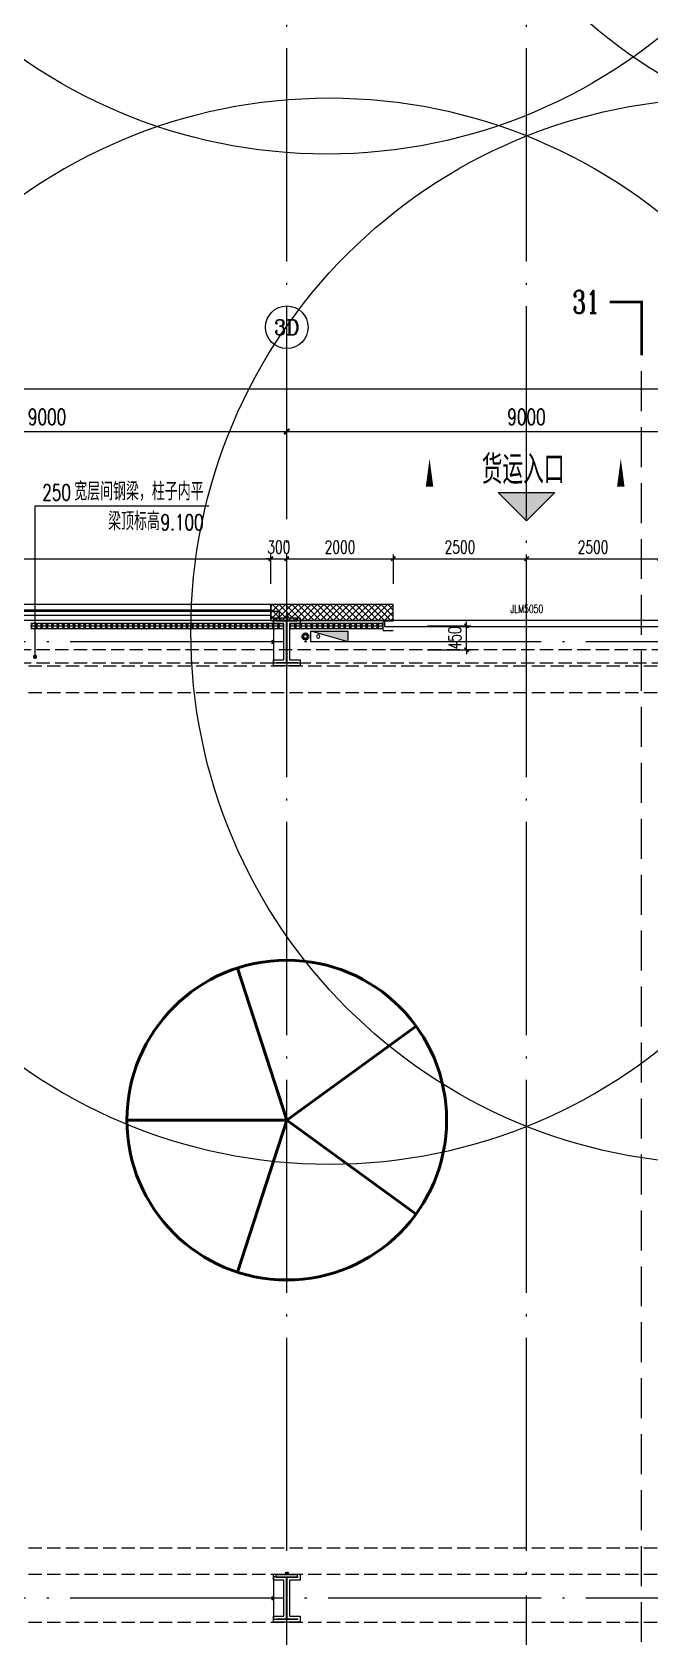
# Model space of a CAD drawing. Extents: x -1313754 to 847533, y 489853 to 941203.
# Drawn here: x -160636 to -149037, y 602046 to 632164 of the extents above; entities that cross this region are included whole.
import ezdxf
from ezdxf.enums import TextEntityAlignment as Align

# ---------------------------------------------------------------- set-up
doc = ezdxf.new("R2010")
doc.units = 0
doc.header["$LTSCALE"] = 1000
doc.header["$MEASUREMENT"] = 0
for name, pattern in [('10平面$0$DASH', [0.35, 0.25, -0.1]), ('DASH', [0.35, 0.25, -0.1]), ('DOTE', [2.42, 2, -0.2, 0.02, -0.2])]:
    doc.linetypes.add(name, pattern=pattern)
doc.layers.get('Defpoints').update_dxf_attribs({"color": 210})
for name, color, linetype in [('10平面$0$WINDOW', 4, 'Continuous'), ('10平面$0$WINDOW_TEXT', 7, 'Continuous'), ('A-AXIS-D', 1, 'Continuous'), ('A-AXIS-DOTE', 14, 'DOTE'), ('A-AXIS-DP', 126, 'Continuous'), ('A-AXIS-SYMB', 3, 'Continuous'), ('A-HATCH-2', 251, 'Continuous'), ('A-HRAIL', 173, 'Continuous'), ('A-LIN-V', 9, 'Continuous'), ('A-SFCE', 30, 'Continuous'), ('A-TEXT', 61, 'Continuous'), ('A-WINDOW', 140, 'Continuous'), ('AS-COLN', 6, 'Continuous'), ('AS-WALL', 40, 'Continuous'), ('AS-结构边线层', 200, 'Continuous'), ('DIM_SYMB', 3, 'Continuous'), ('FH-line', 180, 'Continuous'), ('FH-tri', 180, 'Continuous'), ('PUB_HATCH', 8, 'Continuous'), ('PUB_TEXT', 7, 'Continuous'), ('SB_ZF消火栓', 10, 'Continuous'), ('SB_ZF消火栓M', 10, 'Continuous'), ('建-窗', 4, 'Continuous'), ('建-门窗编号', 7, 'Continuous')]:
    doc.layers.add(name, color=color, linetype=linetype)
doc.layers.add('LG-ZF消防', color=1, linetype='Continuous', lineweight=60)
doc.styles.add('10平面$0$_TCH_WINDOW', font='SIMPLEX', dxfattribs={"height": 3.5, "bigfont": 'GBCBIG'})
doc.styles.add('_TCH_AXIS', font='COMPLEX', dxfattribs={"bigfont": 'GBCBIG'})
doc.styles.add('_TCH_DIM', font='SIMPLEX', dxfattribs={"bigfont": 'GBCBIG'})
doc.styles.add('_TCH_DIM_T3', font='SIMPLEX', dxfattribs={"width": 0.705882, "bigfont": 'GBCBIG'})
doc.styles.add('_TCH_LABEL', font='COMPLEX', dxfattribs={"bigfont": 'GBCBIG'})
doc.styles.add('A-STANDARD', font='SIMPLEX', dxfattribs={"bigfont": 'GBCBIG'})
doc.styles.add('A-WIN-LABEL', font='SIMPLEX', dxfattribs={"bigfont": 'GBCBIG'})
doc.dimstyles.new('_TCH_ARCH&&10', dxfattribs={"dimtxt": 29.75, "dimasz": 10, "dimexe": 10, "dimexo": 10, "dimgap": 12.625, "dimtad": 1, "dimdec": 0, "dimzin": 0, "dimdsep": 46, "dimtxsty": '_TCH_DIM_T3', "dimblk": 'ARCHTICK', "dimcen": 0.09, "dimclrt": 7, "dimazin": 2, "dimtfac": 1, "dimtdec": 0, "dimtix": 1, "dimtmove": 2, "dimatfit": 3, "dimfxl": 0, "dimtolj": 1, "dimtzin": 0, "dimarcsym": 0})
doc.dimstyles.new('_TCH_ARCH&&100', dxfattribs={"dimtxt": 297.5, "dimasz": 100, "dimexe": 100, "dimexo": 100, "dimgap": 126.25, "dimtad": 1, "dimdec": 0, "dimzin": 0, "dimdsep": 46, "dimtxsty": '_TCH_DIM_T3', "dimblk": 'ARCHTICK', "dimcen": 0.09, "dimclrt": 7, "dimazin": 2, "dimtfac": 1, "dimtdec": 0, "dimtix": 1, "dimtmove": 2, "dimatfit": 3, "dimfxl": 0, "dimtolj": 1, "dimtzin": 0, "dimarcsym": 0})
doc.dimstyles.new('_TCH_ARCH&&80', dxfattribs={"dimtxt": 238, "dimasz": 80, "dimexe": 80, "dimexo": 80, "dimgap": 101, "dimtad": 1, "dimdec": 0, "dimzin": 0, "dimdsep": 46, "dimtxsty": '_TCH_DIM_T3', "dimblk": 'ARCHTICK', "dimcen": 0.09, "dimclrt": 7, "dimazin": 2, "dimtfac": 1, "dimtdec": 0, "dimtix": 1, "dimtmove": 2, "dimatfit": 3, "dimfxl": 0, "dimtolj": 1, "dimtzin": 0, "dimarcsym": 0})

# ---------------------------------------------------------------- blocks, each defined once
blk = doc.blocks.new('_ArchTick')
at = {"color": 0, "linetype": 'ByBlock', "const_width": 0.4}
blk.add_lwpolyline([(-0.5, -0.5), (0.5, 0.5)], dxfattribs=at)
blk = doc.blocks.new('*D1428')
at = {"layer": 'A-AXIS-D', "color": 0, "lineweight": -2}
for p, q in [((55882, -180910), (55882, -180052)), ((64882, -180910), (64882, -180052)), ((55882, -180152), (64882, -180152))]:
    blk.add_line(p, q, dxfattribs=at)
at = {"layer": 'Defpoints', "color": 0}
for p in [(64882, -180152), (55882, -181010), (64882, -181010)]:
    blk.add_point(p, dxfattribs=at)
at = {"layer": 'A-AXIS-D', "color": 0, "lineweight": -2, "xscale": 100, "yscale": 100, "zscale": 100, "rotation": 180}
blk.add_blockref('_ArchTick', (55882, -180152), dxfattribs=at)
at = {"layer": 'A-AXIS-D', "color": 0, "lineweight": -2, "xscale": 100, "yscale": 100, "zscale": 100}
blk.add_blockref('_ArchTick', (64882, -180152), dxfattribs=at)
at = {"layer": 'A-AXIS-D', "color": 7, "insert": (60382, -179877), "char_height": 297.5, "attachment_point": 5, "style": '_TCH_DIM_T3'}
blk.add_mtext('\\A1;9000', dxfattribs=at)
blk = doc.blocks.new('*D1429')
at = {"layer": 'A-AXIS-D', "color": 0, "lineweight": -2}
for p, q in [((64882, -180910), (64882, -180052)), ((73882, -180910), (73882, -180052)), ((64882, -180152), (73882, -180152))]:
    blk.add_line(p, q, dxfattribs=at)
at = {"layer": 'Defpoints', "color": 0}
for p in [(73882, -180152), (64882, -181010), (73882, -181010)]:
    blk.add_point(p, dxfattribs=at)
at = {"layer": 'A-AXIS-D', "color": 0, "lineweight": -2, "xscale": 100, "yscale": 100, "zscale": 100, "rotation": 180}
blk.add_blockref('_ArchTick', (64882, -180152), dxfattribs=at)
at = {"layer": 'A-AXIS-D', "color": 0, "lineweight": -2, "xscale": 100, "yscale": 100, "zscale": 100}
blk.add_blockref('_ArchTick', (73882, -180152), dxfattribs=at)
at = {"layer": 'A-AXIS-D', "color": 7, "insert": (69382, -179877), "char_height": 297.5, "attachment_point": 5, "style": '_TCH_DIM_T3'}
blk.add_mtext('\\A1;9000', dxfattribs=at)
blk = doc.blocks.new('*D1433')
at = {"layer": 'A-AXIS-D', "color": 0, "lineweight": -2}
for p, q in [((-93018, -180810), (-93018, -179252)), ((-93018, -179352), (92682, -179352)), ((92682, -180810), (92682, -179252))]:
    blk.add_line(p, q, dxfattribs=at)
at = {"layer": 'Defpoints', "color": 0}
for p in [(92682, -179352), (-93018, -180910), (92682, -180910)]:
    blk.add_point(p, dxfattribs=at)
at = {"layer": 'A-AXIS-D', "color": 0, "lineweight": -2, "xscale": 100, "yscale": 100, "zscale": 100, "rotation": 180}
blk.add_blockref('_ArchTick', (-93018, -179352), dxfattribs=at)
at = {"layer": 'A-AXIS-D', "color": 0, "lineweight": -2, "xscale": 100, "yscale": 100, "zscale": 100}
blk.add_blockref('_ArchTick', (92682, -179352), dxfattribs=at)
at = {"layer": 'A-AXIS-D', "color": 7, "insert": (-168, -179077), "char_height": 297.5, "attachment_point": 5, "style": '_TCH_DIM_T3'}
blk.add_mtext('\\A1;185700', dxfattribs=at)
blk = doc.blocks.new('JYC-1')
at = {"layer": 'FH-tri'}
h = blk.add_hatch(color=2, dxfattribs=at)
h.dxf.hatch_style = 1
h.paths.add_polyline_path([(-91070, 89820), (-89820, 91070), (-89820, 89820)])
at = {"layer": 'FH-tri', "color": 2}
blk.add_lwpolyline([(-91070, 89820), (-89820, 91070), (-89820, 91070), (-89820, 89820)], close=True, dxfattribs=at)
at = {"layer": 'A-TEXT', "style": 'A-STANDARD'}
blk.add_text('货运入口', height=900.2, rotation=45, dxfattribs=at).set_placement((-91627, 89644))
blk = doc.blocks.new('43243')
at = {"layer": 'AS-结构边线层'}
blk.add_lwpolyline([(-146454, 621120), (-155994, 621120), (-155994, 621290), (-169514, 621290), (-169514, 621120), (-171354, 621120), (-171354, 620570), (-173454, 620570), (-173454, 621120), (-175294, 621120), (-175294, 621290), (-196514, 621290), (-196514, 621120), (-198354, 621120), (-198354, 620570), (-200454, 620570), (-200454, 621120), (-210494, 621120)], dxfattribs=at)
blk = doc.blocks.new('*D1749')
at = {"layer": 'A-AXIS-DP', "color": 0, "lineweight": -2}
for p, q in [((-152482, 621020), (-152482, 621100)), ((-153210, 621020), (-152402, 621020)), ((-152482, 620570), (-152482, 621020)), ((-153210, 620570), (-152402, 620570)), ((-152482, 620570), (-152482, 620490))]:
    blk.add_line(p, q, dxfattribs=at)
at = {"layer": 'Defpoints', "color": 0}
for p in [(-153290, 621020), (-152482, 621020), (-153290, 620570)]:
    blk.add_point(p, dxfattribs=at)
at = {"layer": 'A-AXIS-DP', "color": 0, "lineweight": -2, "xscale": 80, "yscale": 80, "zscale": 80}
for p, rotation in [((-152482, 621020), 270), ((-152482, 620570), 90)]:
    blk.add_blockref('_ArchTick', p, dxfattribs=dict(at, rotation=rotation))
at = {"layer": 'A-AXIS-DP', "color": 7, "insert": (-152702, 620795), "char_height": 238, "attachment_point": 5, "rotation": 90, "style": '_TCH_DIM_T3'}
blk.add_mtext('\\A1;450', dxfattribs=at)
blk = doc.blocks.new('4324324')
at = {"layer": 'A-HATCH-2', "linetype": 'DASH'}
for p, q in [((-294754.2, 620270), (-135554.2, 620270)), ((-294754.2, 619770), (-135554.2, 619770)), ((-294754.2, 603720.1), (-128854.2, 603720.1)), ((-294754.2, 603220.1), (-128854.2, 603220.1)), ((-294754.2, 602320), (-128854.2, 602320))]:
    blk.add_line(p, q, dxfattribs=at)
blk = doc.blocks.new('w4324324')
at = {"layer": 'A-HATCH-2', "lineweight": 60}
for q in [(-1694760, 686605), (-1697614, 684532), (-1691907, 684532), (-1696524, 681178), (-1692997, 681178)]:
    blk.add_line((-1694760, 683605), q, dxfattribs=at)
blk.add_circle((-1694760, 683605), 3000, dxfattribs=at)
blk = doc.blocks.new('342343')
at = {"layer": 'A-LIN-V'}
blk.add_blockref('w4324324', (1084560, -44444), dxfattribs=at)
blk = doc.blocks.new('*D1767')
at = {"layer": 'A-AXIS-DP', "color": 0, "lineweight": -2}
for p, q in [((-165054, 621030), (-165054, 621079)), ((-165054, 621069), (-164654, 621069)), ((-164654, 621030), (-164654, 621079))]:
    blk.add_line(p, q, dxfattribs=at)
at = {"layer": 'Defpoints', "color": 0}
for p in [(-164654, 621069), (-165054, 621020), (-164654, 621020)]:
    blk.add_point(p, dxfattribs=at)
at = {"layer": 'A-AXIS-DP', "color": 0, "lineweight": -2, "xscale": 10, "yscale": 10, "zscale": 10, "rotation": 180}
blk.add_blockref('_ArchTick', (-165054, 621069), dxfattribs=at)
at = {"layer": 'A-AXIS-DP', "color": 0, "lineweight": -2, "xscale": 10, "yscale": 10, "zscale": 10}
blk.add_blockref('_ArchTick', (-164654, 621069), dxfattribs=at)
at = {"layer": 'A-AXIS-DP', "color": 7, "insert": (-164854, 621096), "char_height": 29.8, "attachment_point": 5, "style": '_TCH_DIM_T3'}
blk.add_mtext('\\A1;400', dxfattribs=at)
blk = doc.blocks.new('*D1768')
at = {"layer": 'A-AXIS-DP', "color": 0, "lineweight": -2}
for p, q in [((-165064, 621020), (-165105, 621020)), ((-165095, 620220), (-165095, 621020)), ((-165064, 620220), (-165105, 620220))]:
    blk.add_line(p, q, dxfattribs=at)
at = {"layer": 'Defpoints', "color": 0}
for p in [(-165095, 621020), (-165054, 621020), (-165054, 620220)]:
    blk.add_point(p, dxfattribs=at)
at = {"layer": 'A-AXIS-DP', "color": 0, "lineweight": -2, "xscale": 10, "yscale": 10, "zscale": 10}
for p, rotation in [((-165095, 621020), 90), ((-165095, 620220), 270)]:
    blk.add_blockref('_ArchTick', p, dxfattribs=dict(at, rotation=rotation))
at = {"layer": 'A-AXIS-DP', "color": 7, "insert": (-165123, 620620), "char_height": 29.8, "attachment_point": 5, "rotation": 90, "style": '_TCH_DIM_T3'}
blk.add_mtext('\\A1;800', dxfattribs=at)
blk = doc.blocks.new('3333')
at = {"layer": 'A-SFCE', "const_width": 20}
blk.add_lwpolyline([(-227064, 766320), (-227064, 766510), (-227244, 766510), (-227244, 766320)], dxfattribs=at)
blk = doc.blocks.new('99平面图例外参$0$$LinePat$圆环')
for points in [[(0, 150), (300, 150)], [(0, 0), (300, 0)], [(0, -150), (300, -150)]]:
    blk.add_lwpolyline(points)
at = {"color": 0}
blk.add_circle((150, 0), 150, dxfattribs=at)
blk = doc.blocks.new('34242343243')
at = {"layer": 'A-HRAIL', "yscale": 0.3333333333333333, "zscale": 0.3333333333333333}
for p, xscale, rotation in [((-160556, 621014), -0.3368181818181785, 359.9999999997967), ((-160455, 621014), -0.3368181818181785, 359.9999999997967), ((-160354, 621014), -0.3368181818181785, 359.9999999997967), ((-160253, 621014), -0.3368181818181785, 359.9999999997967), ((-160152, 621014), -0.3368181818181785, 359.9999999997967), ((-160051, 621014), -0.3368181818181785, 359.9999999997967), ((-159950, 621014), -0.3368181818181785, 359.9999999997967), ((-159849, 621014), -0.3368181818181785, 359.9999999997967), ((-159748, 621014), -0.3368181818181785, 359.9999999997967), ((-159647, 621014), -0.3368181818181785, 359.9999999997967), ((-159546, 621014), -0.3368181818181785, 359.9999999997967), ((-159445, 621014), -0.3368181818181785, 359.9999999997967), ((-159344, 621014), -0.3368181818181785, 359.9999999997967), ((-159243, 621014), -0.3368181818181785, 359.9999999997967), ((-159142, 621014), -0.3368181818181785, 359.9999999997967), ((-159041, 621014), -0.3368181818181785, 359.9999999997967), ((-158940, 621014), -0.3368181818181785, 359.9999999997967), ((-158839, 621014), -0.3368181818181785, 359.9999999997967), ((-158737, 621014), -0.3368181818181785, 359.9999999997967), ((-158636, 621014), -0.3368181818181785, 359.9999999997967), ((-158535, 621014), -0.3368181818181785, 359.9999999997967), ((-158434, 621014), -0.3368181818181785, 359.9999999997967), ((-158333, 621014), -0.3368181818181785, 359.9999999997967), ((-158232, 621014), -0.3368181818181785, 359.9999999997967), ((-158131, 621014), -0.3368181818181785, 359.9999999997967), ((-158030, 621014), -0.3368181818181785, 359.9999999997967), ((-157929, 621014), -0.3368181818181785, 359.9999999997967), ((-157828, 621014), -0.3368181818181785, 359.9999999997967), ((-157727, 621014), -0.3368181818181785, 359.9999999997967), ((-157626, 621014), -0.3368181818181785, 359.9999999997967), ((-157525, 621014), -0.3368181818181785, 359.9999999997967), ((-157424, 621014), -0.3368181818181785, 359.9999999997967), ((-157323, 621014), -0.3368181818181785, 359.9999999997967), ((-157222, 621014), -0.3368181818181785, 359.9999999997967), ((-157121, 621014), -0.3368181818181785, 359.9999999997967), ((-157020, 621014), -0.3368181818181785, 359.9999999997967), ((-156919, 621014), -0.3368181818181785, 359.9999999997967), ((-156818, 621014), -0.3368181818181785, 359.9999999997967), ((-156717, 621014), -0.3368181818181785, 359.9999999997967), ((-156616, 621014), -0.3368181818181785, 359.9999999997967), ((-156514, 621014), -0.3368181818181785, 359.9999999997967), ((-156413, 621014), -0.3368181818181785, 359.9999999997967), ((-156312, 621014), -0.3368181818181785, 359.9999999997967), ((-156211, 621014), -0.3368181818181785, 359.9999999997967), ((-156110, 621014), -0.3368181818181785, 359.9999999997967), ((-156009, 621014), -0.3368181818181785, 359.9999999997967), ((-155908, 621014), -0.3368181818181785, 359.9999999997967), ((-155697, 621014), -0.3444734679432198, 359.999999999795), ((-155593, 621014), -0.3444734679432198, 359.999999999795), ((-155490, 621014), -0.3444734679432198, 359.999999999795), ((-155387, 621014), -0.3444734679432198, 359.999999999795), ((-155283, 621014), -0.3444734679432198, 359.999999999795), ((-155180, 621014), -0.3444734679432198, 359.999999999795), ((-155077, 621014), -0.3444734679432198, 359.999999999795), ((-154973, 621014), -0.3444734679432198, 359.999999999795), ((-154870, 621014), -0.3444734679432198, 359.999999999795), ((-154767, 621014), -0.3444734679432198, 359.999999999795), ((-154663, 621014), -0.3444734679432198, 359.999999999795), ((-154560, 621014), -0.3444734679432198, 359.999999999795), ((-154457, 621014), -0.3444734679432198, 359.999999999795), ((-154353, 621014), -0.3444734679432198, 359.999999999795), ((-154250, 621014), -0.3444734679432198, 359.999999999795), ((-154147, 621014), -0.3444734679432198, 359.999999999795), ((-154043, 621014), -0.3444734679432198, 359.999999999795)]:
    blk.add_blockref('99平面图例外参$0$$LinePat$圆环', p, dxfattribs=dict(at, xscale=xscale, rotation=rotation))
at = {"layer": 'A-SFCE', "rotation": 90}
blk.add_blockref('3333', (612467, 848174), dxfattribs=at)
blk = doc.blocks.new('A$C5D961328')
at = {"layer": 'SB_ZF消火栓'}
blk.add_hatch(color=256, dxfattribs=at).paths.add_polyline_path([(0, 40), (700, 40), (700, 240)])
at = {"layer": 'A-LIN-V', "ltscale": 500}
blk.add_circle((350, 40), 10001, dxfattribs=at)
at = {"layer": 'SB_ZF消火栓'}
for p, q in [((700, 240), (0, 240)), ((0, 240), (0, 40)), ((700, 240), (0, 40)), ((0, 40), (700, 40)), ((700, 240), (700, 40))]:
    blk.add_line(p, q, dxfattribs=at)
at = {"layer": 'SB_ZF消火栓', "color": 1}
blk.add_circle((140, 140), 32.5, dxfattribs=at)
blk = doc.blocks.new('we42342343234')
at = {"layer": 'LG-ZF消防'}
blk.add_circle((-155504, 620820), 50, dxfattribs=at)
at = {"layer": 'SB_ZF消火栓M', "xscale": -1, "rotation": 180}
blk.add_blockref('A$C5D961328', (-155404, 620960), dxfattribs=at)
at = {"layer": 'SB_ZF消火栓M', "rotation": 180}
blk.add_blockref('A$C5D961328', (-147304, 620960), dxfattribs=at)
blk = doc.blocks.new('234243242332')
at = {"layer": 'SB_ZF消火栓'}
for name, p in [('A$C5D961328', (-155454, 639836)), ('A$C5D961328', (-144004, 639880)), ('we42342343234', (0, 0))]:
    blk.add_blockref(name, p, dxfattribs=at)
blk = doc.blocks.new('*D938')
at = {"layer": 'A-AXIS-DP', "color": 0, "lineweight": -2}
for p, q in [((-169354, 621810), (-169354, 622360)), ((-169354, 622280), (-156154, 622280)), ((-156154, 621810), (-156154, 622360))]:
    blk.add_line(p, q, dxfattribs=at)
at = {"layer": 'Defpoints', "color": 0}
for p in [(-156154, 622280), (-169354, 621730), (-156154, 621730)]:
    blk.add_point(p, dxfattribs=at)
at = {"layer": 'A-AXIS-DP', "color": 0, "lineweight": -2, "xscale": 80, "yscale": 80, "zscale": 80, "rotation": 180}
blk.add_blockref('_ArchTick', (-169354, 622280), dxfattribs=at)
at = {"layer": 'A-AXIS-DP', "color": 0, "lineweight": -2, "xscale": 80, "yscale": 80, "zscale": 80}
blk.add_blockref('_ArchTick', (-156154, 622280), dxfattribs=at)
at = {"layer": 'A-AXIS-DP', "color": 7, "insert": (-162754, 622500), "char_height": 238, "attachment_point": 5, "style": '_TCH_DIM_T3'}
blk.add_mtext('\\A1;13200', dxfattribs=at)
blk = doc.blocks.new('*D939')
at = {"layer": 'A-AXIS-DP', "color": 0, "lineweight": -2}
for p, q in [((-156154, 622280), (-156234, 622280)), ((-156154, 621810), (-156154, 622360)), ((-156154, 622280), (-155854, 622280)), ((-155854, 621810), (-155854, 622360)), ((-155854, 622280), (-155774, 622280))]:
    blk.add_line(p, q, dxfattribs=at)
at = {"layer": 'Defpoints', "color": 0}
for p in [(-155854, 622280), (-156154, 621730), (-155854, 621730)]:
    blk.add_point(p, dxfattribs=at)
at = {"layer": 'A-AXIS-DP', "color": 0, "lineweight": -2, "xscale": 80, "yscale": 80, "zscale": 80}
blk.add_blockref('_ArchTick', (-156154, 622280), dxfattribs=at)
at = {"layer": 'A-AXIS-DP', "color": 0, "lineweight": -2, "xscale": 80, "yscale": 80, "zscale": 80, "rotation": 180}
blk.add_blockref('_ArchTick', (-155854, 622280), dxfattribs=at)
at = {"layer": 'A-AXIS-DP', "color": 7, "insert": (-156004, 622500), "char_height": 238, "attachment_point": 5, "style": '_TCH_DIM_T3'}
blk.add_mtext('\\A1;300', dxfattribs=at)
blk = doc.blocks.new('*D940')
at = {"layer": 'A-AXIS-DP', "color": 0, "lineweight": -2}
for p, q in [((-155854, 621810), (-155854, 622360)), ((-155854, 622280), (-153854, 622280)), ((-153854, 621810), (-153854, 622360))]:
    blk.add_line(p, q, dxfattribs=at)
at = {"layer": 'Defpoints', "color": 0}
for p in [(-153854, 622280), (-155854, 621730), (-153854, 621730)]:
    blk.add_point(p, dxfattribs=at)
at = {"layer": 'A-AXIS-DP', "color": 0, "lineweight": -2, "xscale": 80, "yscale": 80, "zscale": 80, "rotation": 180}
blk.add_blockref('_ArchTick', (-155854, 622280), dxfattribs=at)
at = {"layer": 'A-AXIS-DP', "color": 0, "lineweight": -2, "xscale": 80, "yscale": 80, "zscale": 80}
blk.add_blockref('_ArchTick', (-153854, 622280), dxfattribs=at)
at = {"layer": 'A-AXIS-DP', "color": 7, "insert": (-154854, 622500), "char_height": 238, "attachment_point": 5, "style": '_TCH_DIM_T3'}
blk.add_mtext('\\A1;2000', dxfattribs=at)
blk = doc.blocks.new('*D941')
at = {"layer": 'A-AXIS-DP', "color": 0, "lineweight": -2}
for p, q in [((-153854, 621810), (-153854, 622360)), ((-153854, 622280), (-151354, 622280)), ((-151354, 621810), (-151354, 622360))]:
    blk.add_line(p, q, dxfattribs=at)
at = {"layer": 'Defpoints', "color": 0}
for p in [(-151354, 622280), (-153854, 621730), (-151354, 621730)]:
    blk.add_point(p, dxfattribs=at)
at = {"layer": 'A-AXIS-DP', "color": 0, "lineweight": -2, "xscale": 80, "yscale": 80, "zscale": 80, "rotation": 180}
blk.add_blockref('_ArchTick', (-153854, 622280), dxfattribs=at)
at = {"layer": 'A-AXIS-DP', "color": 0, "lineweight": -2, "xscale": 80, "yscale": 80, "zscale": 80}
blk.add_blockref('_ArchTick', (-151354, 622280), dxfattribs=at)
at = {"layer": 'A-AXIS-DP', "color": 7, "insert": (-152604, 622500), "char_height": 238, "attachment_point": 5, "style": '_TCH_DIM_T3'}
blk.add_mtext('\\A1;2500', dxfattribs=at)
blk = doc.blocks.new('*D942')
at = {"layer": 'A-AXIS-DP', "color": 0, "lineweight": -2}
for p, q in [((-151354, 621810), (-151354, 622360)), ((-151354, 622280), (-148854, 622280)), ((-148854, 621810), (-148854, 622360))]:
    blk.add_line(p, q, dxfattribs=at)
at = {"layer": 'Defpoints', "color": 0}
for p in [(-148854, 622280), (-151354, 621730), (-148854, 621730)]:
    blk.add_point(p, dxfattribs=at)
at = {"layer": 'A-AXIS-DP', "color": 0, "lineweight": -2, "xscale": 80, "yscale": 80, "zscale": 80, "rotation": 180}
blk.add_blockref('_ArchTick', (-151354, 622280), dxfattribs=at)
at = {"layer": 'A-AXIS-DP', "color": 0, "lineweight": -2, "xscale": 80, "yscale": 80, "zscale": 80}
blk.add_blockref('_ArchTick', (-148854, 622280), dxfattribs=at)
at = {"layer": 'A-AXIS-DP', "color": 7, "insert": (-150104, 622500), "char_height": 238, "attachment_point": 5, "style": '_TCH_DIM_T3'}
blk.add_mtext('\\A1;2500', dxfattribs=at)
blk = doc.blocks.new('WINDOW2DLIB$DYNSTYLE$00000005')
at = {"color": 0}
for points in [[(-0.5, 0.5), (-0.5, -0.5)], [(-0.5, 0.5), (0.5, 0.5)], [(0.5, -0.5), (0.5, 0.5)], [(0.5, 0.1667), (-0.5, 0.1667)], [(0.5, -0.1667), (-0.5, -0.1667)], [(-0.5, -0.5), (0.5, -0.5)]]:
    blk.add_lwpolyline(points, dxfattribs=at)
blk = doc.blocks.new('10平面$0$$DorLib2D$00000126')
at = {"color": 0, "linetype": 'Continuous'}
for p, q in [((-0.532, 0.5), (-0.532, 0.9)), ((0.532, 0.9), (0.532, 0.5))]:
    blk.add_line(p, q, dxfattribs=at)
at = {"color": 0, "linetype": '10平面$0$DASH'}
for p, q in [((-0.532, 0.9), (0.532, 0.9)), ((-0.532, 0.5), (0.532, 0.5))]:
    blk.add_line(p, q, dxfattribs=at)
blk = doc.blocks.new('dote')
at = {"layer": 'A-AXIS-D'}
blk.add_circle((64882.2, -178196), 400, dxfattribs=at)
at = {"layer": 'A-AXIS-DOTE', "ltscale": 2}
for p, q in [((64882.2, -264080), (64882.2, -167560.7)), ((69382.2, -264080), (69382.2, -167560.7)), ((98696.4, -184100), (-97273.6, -184100)), ((98696.4, -202050), (-97273.6, -202050))]:
    blk.add_line(p, q, dxfattribs=at)
at = {"layer": 'DIM_SYMB', "const_width": 50}
blk.add_lwpolyline([(71542.3, -178720), (71542.3, -177720), (70942.3, -177720)], dxfattribs=at)
at = {"layer": 'DIM_SYMB', "linetype": 'DASH', "ltscale": 3}
blk.add_lwpolyline([(71542.3, -265870), (71542.3, -177720)], dxfattribs=at)
at = {"layer": 'PUB_TEXT', "style": '_TCH_LABEL', "width": 0.705882}
blk.add_text('31', height=425, dxfattribs=at).set_placement((70242.3, -177932.5))
at = {"layer": 'PUB_TEXT', "style": '_TCH_AXIS'}
blk.add_text('3D', height=282.17, dxfattribs=at).set_placement((64640.3, -178337.1), (65124.1, -178337.1), align=Align.FIT)
at = {"layer": 'A-AXIS-D'}
for base, p1, p2, picture, middle in [((92682.2, -179352.2), (-93017.8, -180910.2), (92682.2, -180910.2), '*D1433', (-167.8, -179077.2)), ((64882.2, -180152.2), (55882.2, -181010.2), (64882.2, -181010.2), '*D1428', (60382.2, -179877.2)), ((73882.2, -180152.2), (64882.2, -181010.2), (73882.2, -181010.2), '*D1429', (69382.2, -179877.2))]:
    dim = blk.add_linear_dim(base=base, p1=p1, p2=p2, angle=0, dimstyle='_TCH_ARCH&&100', override={"dimgap": 0}, dxfattribs=at)
    dim.commit()
    dim.dimension.update_dxf_attribs({"geometry": picture, "text_midpoint": middle, "dimtype": 161})
blk = doc.blocks.new('3243243')
at = {"layer": 'A-AXIS-SYMB'}
for p, q in [((-160580, 620440), (-160580, 623270)), ((-160580, 623270), (-157320, 623270))]:
    blk.add_line(p, q, dxfattribs=at)
at = {"layer": 'A-AXIS-SYMB', "const_width": 40}
blk.add_lwpolyline([(-160580, 620420, 1), (-160580, 620460, 1)], format="xyb", close=True, dxfattribs=at)
at = {"layer": 'A-SFCE', "linetype": 'DASH'}
for p, q in [((-147004.2, 620570), (-164704.2, 620570)), ((-147004.2, 620320), (-164704.2, 620320))]:
    blk.add_line(p, q, dxfattribs=at)
at = {"layer": 'PUB_TEXT', "style": '_TCH_DIM'}
for s, p in [('宽层间钢梁，柱子内平', (-159845.2, 623375)), ('梁顶标高', (-159208, 622815))]:
    blk.add_text(s, height=337.59, dxfattribs=at).set_placement(p)
at = {"layer": 'PUB_TEXT', "style": '_TCH_DIM', "width": 0.705882}
for s, p in [('250', (-160445.2, 623375)), ('9.100', (-158225, 622815))]:
    blk.add_text(s, height=297.5, dxfattribs=at).set_placement(p)
at = {"layer": 'A-AXIS-DP', "color": 1}
dim = blk.add_aligned_dim(p1=(-153290, 620570), p2=(-153290, 621020), distance=-808, dimstyle='_TCH_ARCH&&80', dxfattribs=at)
dim.commit()
dim.dimension.update_dxf_attribs({"geometry": '*D1749', "text_midpoint": (-152702, 620795)})
blk = doc.blocks.new('w42343243')
at = {"layer": 'A-HATCH-2'}
blk.add_lwpolyline([(-165104.2, 621070), (-164604.2, 621070), (-164604.2, 620958), (-164800.2, 620958), (-164800.2, 620282), (-164604.2, 620282), (-164604.2, 620170), (-165104.2, 620170), (-165104.2, 620282), (-164908.2, 620282), (-164908.2, 620958), (-165104.2, 620958)], close=True, dxfattribs=at)
at = {"layer": 'AS-COLN', "color": 3}
blk.add_lwpolyline([(-165054.2, 621020), (-164654.2, 621020), (-164654.2, 621008), (-164850.2, 621008), (-164850.2, 620232), (-164654.2, 620232), (-164654.2, 620220), (-165054.2, 620220), (-165054.2, 620232), (-164858.2, 620232), (-164858.2, 621008), (-165054.2, 621008)], close=True, dxfattribs=at)
at = {"layer": 'A-AXIS-DP'}
for p1, p2, distance, picture, middle in [((-165054.2, 621020), (-164654.2, 621020), 48.8, '*D1767', (-164854.2, 621096.2)), ((-165054.2, 620220), (-165054.2, 621020), 41.2, '*D1768', (-165122.9, 620620))]:
    dim = blk.add_aligned_dim(p1=p1, p2=p2, distance=distance, dimstyle='_TCH_ARCH&&10', dxfattribs=at)
    dim.commit()
    dim.dimension.update_dxf_attribs({"geometry": picture, "text_midpoint": middle})
blk = doc.blocks.new('42343')
at = {"layer": 'A-WINDOW'}
for p in [(9000, 100), (9000, -17850)]:
    blk.add_blockref('w42343243', p, dxfattribs=at)

msp = doc.modelspace()

# ---------------------------------------------------------------- hatches: boundary and pattern name
at = {"layer": 'PUB_HATCH'}
h = msp.add_hatch(dxfattribs=at)
h.set_pattern_fill('多孔材料', color=256, scale=30, style=0)
h.set_pattern_definition([(45, (60, 0), (-60.000061, 60.000061), []), (135, (60, 0), (-60.000061, -60.000061), [])])
h.paths.add_polyline_path([(-153854.2, 621419.9), (-156154.2, 621419.9), (-156154.2, 621119.9), (-153854.2, 621119.9)])

# ---------------------------------------------------------------- linework, layer by layer
at = {"layer": 'A-AXIS-SYMB'}
for points in [[(-153174.2, 622700, 0, 0, 0), (-153174.2, 624160, 0, 140, 0), (-153174.2, 623635, 0, 0, 0)], [(-149584.2, 622700, 0, 0, 0), (-149584.2, 624160, 0, 140, 0), (-149584.2, 623635, 0, 0, 0)]]:
    msp.add_lwpolyline(points, format="xyseb", dxfattribs=at)
at = {"layer": 'AS-WALL'}
for p, q in [((-153854.2, 621419.9), (-156154.2, 621419.9)), ((-156154.2, 621419.9), (-156154.2, 621119.9)), ((-153854.2, 621119.9), (-153854.2, 621419.9)), ((-156154.2, 621119.9), (-153854.2, 621119.9))]:
    msp.add_line(p, q, dxfattribs=at)

# ---------------------------------------------------------------- block references
at = {"layer": '10平面$0$WINDOW'}
ref = msp.add_blockref('10平面$0$$DorLib2D$00000126', (-151354.2, 621269.9), dxfattribs=dict(at, xscale=5000, yscale=300, zscale=300, rotation=180))
ref.add_attrib('A', 'JLM5050', (-151655.4, 621265.6), dxfattribs={"layer": '10平面$0$WINDOW_TEXT', "ltscale": 500, "height": 148.75, "style": '10平面$0$_TCH_WINDOW', "width": 0.705882})
at = {"layer": 'A-AXIS-DP'}
msp.add_blockref('3243243', (0, 0), dxfattribs=at)
at = {"layer": 'A-LIN-V', "rotation": 90}
msp.add_blockref('342343', (483306.5, 1221945), dxfattribs=at)
at = {"layer": 'A-WINDOW'}
for name in ['43243', '42343', '4324324']:
    msp.add_blockref(name, (0, 0), dxfattribs=at)
at = {"layer": 'AS-WALL'}
msp.add_blockref('dote', (-220736.4, 804820), dxfattribs=at)
at = {"layer": 'DIM_SYMB'}
msp.add_blockref('34242343243', (0, 0), dxfattribs=at)
at = {"layer": 'FH-line', "xscale": 0.6000000000000002, "yscale": 0.6000000000000002, "zscale": 0.6000000000000002, "rotation": 315.0000000000014}
msp.add_blockref('JYC-1', (-151354.2, 546777.7), dxfattribs=at)
at = {"layer": 'SB_ZF消火栓', "linetype": 'Continuous'}
msp.add_blockref('234243242332', (0, 0), dxfattribs=at)
at = {"layer": '建-窗'}
ref = msp.add_blockref('WINDOW2DLIB$DYNSTYLE$00000005', (-162754.2, 621269.9), dxfattribs=dict(at, xscale=-13200, yscale=-300, zscale=300, rotation=359.9999999996728))
ref.add_attrib('A', 'C13224', (-163034.2, 621770.6), dxfattribs={"layer": '建-门窗编号', "ltscale": 500, "height": 148.75, "style": 'A-WIN-LABEL', "width": 0.705882})

# ---------------------------------------------------------------- dimensions: what is measured, and where the dimension line sits
at = {"layer": 'A-AXIS-DP'}
for p1, p2, picture, middle in [((-169354.2, 621729.9), (-156154.2, 621729.9), '*D938', (-162754.2, 622499.9)), ((-156154.2, 621729.9), (-155854.2, 621729.9), '*D939', (-156004.2, 622499.9)), ((-155854.2, 621729.9), (-153854.2, 621729.9), '*D940', (-154854.2, 622499.9)), ((-153854.2, 621729.9), (-151354.2, 621729.9), '*D941', (-152604.2, 622499.9)), ((-151354.2, 621729.9), (-148854.2, 621729.9), '*D942', (-150104.2, 622499.9))]:
    dim = msp.add_aligned_dim(p1=p1, p2=p2, distance=550, dimstyle='_TCH_ARCH&&80', dxfattribs=at)
    dim.commit()
    dim.dimension.update_dxf_attribs({"geometry": picture, "text_midpoint": middle})

doc.saveas('drawing.dxf')
